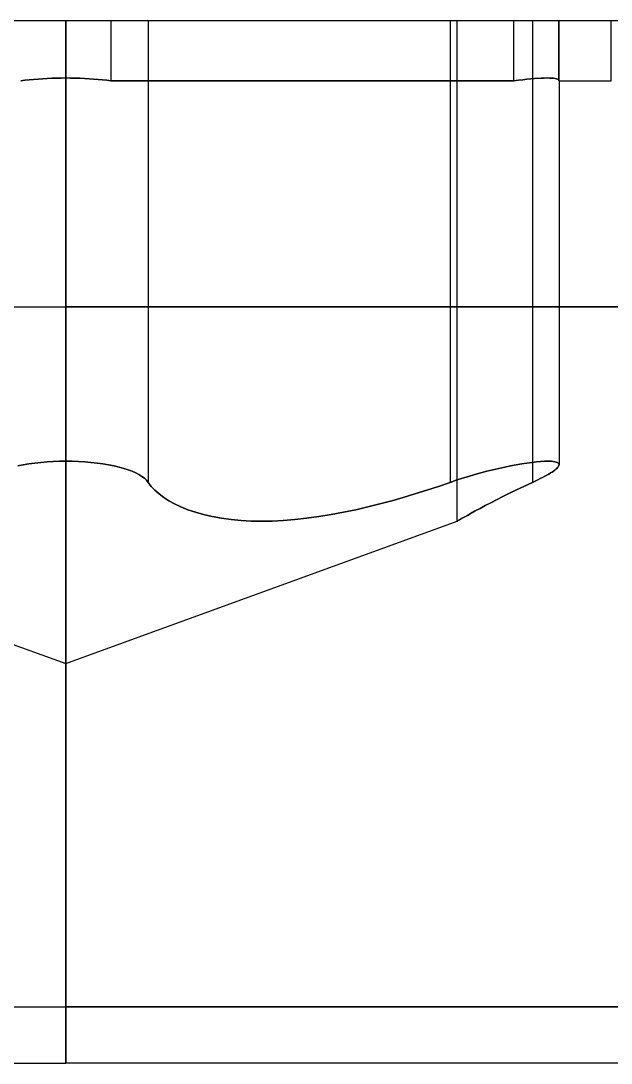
# Model space of a CAD drawing. Header units: millimetres. Extents: x -366 to 411, y -170 to 257.
# Drawn here: x 195.6796 to 195.8659, y 30.3722 to 30.7011 of the extents above; entities that cross this region are included whole.
import ezdxf

# ---------------------------------------------------------------- set-up
doc = ezdxf.new("R2010")
doc.units = ezdxf.units.MM
for name, color, linetype in [('MAIN-1', 7, 'Continuous'), ('MAIN-2', 7, 'Continuous'), ('Tag', 7, 'Continuous')]:
    doc.layers.add(name, color=color, linetype=linetype)
doc.styles.get("Standard").update_dxf_attribs({"font": 'arial.ttf'})

# ---------------------------------------------------------------- blocks, each defined once
blk = doc.blocks.new('Pressure Regulator Pneumatic')
at = {"layer": 'MAIN-1'}
blk.add_line((2.48907, 2.71131), (-2.48907, 2.71131), dxfattribs=at)
at = {"layer": 'MAIN-2'}
for p, q in [((-2.08904, 2.3824), (-2.08904, 2.71131)), ((-2.08904, 2.3824), (-2.08904, 2.71131)), ((-2.08904, 2.71131), (-2.08904, 2.3824)), ((-2.08904, 2.71131), (-2.08904, 2.3824)), ((-2.07484, 2.71131), (-2.07484, 2.69238)), ((-2.06309, 2.71131), (-2.06309, 2.56567)), ((-2.06309, 2.71131), (-2.06309, 2.56567)), ((-2.06309, 2.71131), (-2.06309, 2.56567)), ((-2.06309, 2.71131), (-2.06309, 2.56567)), ((-1.96777, 2.71131), (-1.96777, 2.56567)), ((-1.96777, 2.71131), (-1.96777, 2.56567)), ((-1.96777, 2.71131), (-1.96777, 2.56567)), ((-1.96777, 2.71131), (-1.96777, 2.56567)), ((-1.9656, 2.5534), (-1.9656, 2.71131)), ((-1.94765, 2.69238), (-1.94765, 2.71131)), ((-1.94182, 2.71131), (-1.94182, 2.56567)), ((-1.94182, 2.71131), (-1.94182, 2.56567)), ((-1.94182, 2.71131), (-1.94182, 2.56567)), ((-1.94182, 2.71131), (-1.94182, 2.56567)), ((-1.93344, 2.71131), (-1.93344, 2.69238)), ((-1.93344, 2.71131), (-1.93344, 2.69238)), ((-1.93344, 2.69238), (-1.93344, 2.71131)), ((-1.93344, 2.69238), (-1.93344, 2.71131)), ((-1.91699, 2.69238), (-1.91699, 2.71131)), ((-2.10325, 2.69238), (-2.10195, 2.69255)), ((-2.10195, 2.69255), (-2.10325, 2.69238)), ((-2.10325, 2.69238), (-2.10195, 2.69255)), ((-2.10195, 2.69255), (-2.10325, 2.69238)), ((-2.10195, 2.69255), (-2.10061, 2.6927)), ((-2.10061, 2.6927), (-2.10195, 2.69255)), ((-2.10195, 2.69255), (-2.10061, 2.6927)), ((-2.10061, 2.6927), (-2.10195, 2.69255)), ((-2.10061, 2.6927), (-2.09922, 2.69284)), ((-2.09922, 2.69284), (-2.10061, 2.6927)), ((-2.10061, 2.6927), (-2.09922, 2.69284)), ((-2.09922, 2.69284), (-2.10061, 2.6927)), ((-2.09922, 2.69284), (-2.09781, 2.69295)), ((-2.09781, 2.69295), (-2.09922, 2.69284)), ((-2.09922, 2.69284), (-2.09781, 2.69295)), ((-2.09781, 2.69295), (-2.09922, 2.69284)), ((-2.09781, 2.69295), (-2.09637, 2.69305)), ((-2.09637, 2.69305), (-2.09781, 2.69295)), ((-2.09781, 2.69295), (-2.09637, 2.69305)), ((-2.09637, 2.69305), (-2.09781, 2.69295)), ((-2.09637, 2.69305), (-2.09491, 2.69313)), ((-2.09491, 2.69313), (-2.09637, 2.69305)), ((-2.09637, 2.69305), (-2.09491, 2.69313)), ((-2.09491, 2.69313), (-2.09637, 2.69305)), ((-2.09491, 2.69313), (-2.09344, 2.6932)), ((-2.09344, 2.6932), (-2.09491, 2.69313)), ((-2.09491, 2.69313), (-2.09344, 2.6932)), ((-2.09344, 2.6932), (-2.09491, 2.69313)), ((-2.09344, 2.6932), (-2.09197, 2.69324)), ((-2.09197, 2.69324), (-2.09344, 2.6932)), ((-2.09344, 2.6932), (-2.09197, 2.69324)), ((-2.09197, 2.69324), (-2.09344, 2.6932)), ((-2.09197, 2.69324), (-2.0905, 2.69327)), ((-2.0905, 2.69327), (-2.09197, 2.69324)), ((-2.09197, 2.69324), (-2.0905, 2.69327)), ((-2.0905, 2.69327), (-2.09197, 2.69324)), ((-2.0905, 2.69327), (-2.08904, 2.69328)), ((-2.08904, 2.69328), (-2.0905, 2.69327)), ((-2.0905, 2.69327), (-2.08904, 2.69328)), ((-2.08904, 2.69328), (-2.0905, 2.69327)), ((-2.08904, 2.69328), (-2.08759, 2.69327)), ((-2.08759, 2.69327), (-2.08904, 2.69328)), ((-2.08904, 2.69328), (-2.08759, 2.69327)), ((-2.08759, 2.69327), (-2.08904, 2.69328)), ((-2.08759, 2.69327), (-2.08612, 2.69324)), ((-2.08612, 2.69324), (-2.08759, 2.69327)), ((-2.08759, 2.69327), (-2.08612, 2.69324)), ((-2.08612, 2.69324), (-2.08759, 2.69327)), ((-2.08612, 2.69324), (-2.08465, 2.6932)), ((-2.08465, 2.6932), (-2.08612, 2.69324)), ((-2.08612, 2.69324), (-2.08465, 2.6932)), ((-2.08465, 2.6932), (-2.08612, 2.69324)), ((-2.08465, 2.6932), (-2.08318, 2.69313)), ((-2.08318, 2.69313), (-2.08465, 2.6932)), ((-2.08465, 2.6932), (-2.08318, 2.69313)), ((-2.08318, 2.69313), (-2.08465, 2.6932)), ((-2.08318, 2.69313), (-2.08172, 2.69305)), ((-2.08172, 2.69305), (-2.08318, 2.69313)), ((-2.08318, 2.69313), (-2.08172, 2.69305)), ((-2.08172, 2.69305), (-2.08318, 2.69313)), ((-2.08172, 2.69305), (-2.08028, 2.69295)), ((-2.08028, 2.69295), (-2.08172, 2.69305)), ((-2.08172, 2.69305), (-2.08028, 2.69295)), ((-2.08028, 2.69295), (-2.08172, 2.69305)), ((-2.08028, 2.69295), (-2.07886, 2.69284)), ((-2.07886, 2.69284), (-2.08028, 2.69295)), ((-2.08028, 2.69295), (-2.07886, 2.69284)), ((-2.07886, 2.69284), (-2.08028, 2.69295)), ((-2.07886, 2.69284), (-2.07748, 2.6927)), ((-2.07748, 2.6927), (-2.07886, 2.69284)), ((-2.07886, 2.69284), (-2.07748, 2.6927)), ((-2.07748, 2.6927), (-2.07886, 2.69284)), ((-2.07748, 2.6927), (-2.07614, 2.69255)), ((-2.07614, 2.69255), (-2.07748, 2.6927)), ((-2.07748, 2.6927), (-2.07614, 2.69255)), ((-2.07614, 2.69255), (-2.07748, 2.6927)), ((-2.07614, 2.69255), (-2.07484, 2.69238)), ((-2.07484, 2.69238), (-2.07614, 2.69255)), ((-2.07614, 2.69255), (-2.07484, 2.69238)), ((-2.07484, 2.69238), (-2.07614, 2.69255)), ((-2.07484, 2.69238), (-1.94765, 2.69238)), ((-1.94765, 2.69238), (-2.07484, 2.69238)), ((-2.07484, 2.69238), (-1.94765, 2.69238)), ((-1.94765, 2.69238), (-2.07484, 2.69238)), ((-1.94624, 2.69256), (-1.94765, 2.69238)), ((-1.94765, 2.69238), (-1.94624, 2.69256)), ((-1.94624, 2.69256), (-1.94765, 2.69238)), ((-1.94765, 2.69238), (-1.94624, 2.69256)), ((-1.94488, 2.69272), (-1.94624, 2.69256)), ((-1.94624, 2.69256), (-1.94488, 2.69272)), ((-1.94488, 2.69272), (-1.94624, 2.69256)), ((-1.94624, 2.69256), (-1.94488, 2.69272)), ((-1.94357, 2.69286), (-1.94488, 2.69272)), ((-1.94488, 2.69272), (-1.94357, 2.69286)), ((-1.94357, 2.69286), (-1.94488, 2.69272)), ((-1.94488, 2.69272), (-1.94357, 2.69286)), ((-1.94233, 2.69299), (-1.94357, 2.69286)), ((-1.94357, 2.69286), (-1.94233, 2.69299)), ((-1.94233, 2.69299), (-1.94357, 2.69286)), ((-1.94357, 2.69286), (-1.94233, 2.69299)), ((-1.94116, 2.69309), (-1.94233, 2.69299)), ((-1.94233, 2.69299), (-1.94116, 2.69309)), ((-1.94116, 2.69309), (-1.94233, 2.69299)), ((-1.94233, 2.69299), (-1.94116, 2.69309)), ((-1.94116, 2.69309), (-1.94005, 2.69317)), ((-1.94116, 2.69309), (-1.94005, 2.69317)), ((-1.94006, 2.69316), (-1.94116, 2.69309)), ((-1.94006, 2.69316), (-1.94116, 2.69309)), ((-1.93904, 2.69322), (-1.94006, 2.69316)), ((-1.93904, 2.69322), (-1.94006, 2.69316)), ((-1.94005, 2.69317), (-1.93904, 2.69322)), ((-1.94005, 2.69317), (-1.93904, 2.69322)), ((-1.9381, 2.69326), (-1.93904, 2.69322)), ((-1.93904, 2.69322), (-1.9381, 2.69326)), ((-1.9381, 2.69326), (-1.93904, 2.69322)), ((-1.93904, 2.69322), (-1.9381, 2.69326)), ((-1.93724, 2.69328), (-1.9381, 2.69326)), ((-1.9381, 2.69326), (-1.93724, 2.69328)), ((-1.93724, 2.69328), (-1.9381, 2.69326)), ((-1.9381, 2.69326), (-1.93724, 2.69328)), ((-1.93648, 2.69327), (-1.93724, 2.69328)), ((-1.93724, 2.69328), (-1.93648, 2.69327)), ((-1.93648, 2.69327), (-1.93724, 2.69328)), ((-1.93724, 2.69328), (-1.93648, 2.69327)), ((-1.93579, 2.69325), (-1.93648, 2.69327)), ((-1.93648, 2.69327), (-1.93579, 2.69325)), ((-1.93579, 2.69325), (-1.93648, 2.69327)), ((-1.93648, 2.69327), (-1.93579, 2.69325)), ((-1.93518, 2.6932), (-1.93579, 2.69325)), ((-1.93579, 2.69325), (-1.93518, 2.69321)), ((-1.93518, 2.6932), (-1.93579, 2.69325)), ((-1.93579, 2.69325), (-1.93518, 2.69321)), ((-1.93518, 2.69321), (-1.93466, 2.69314)), ((-1.93518, 2.69321), (-1.93466, 2.69314)), ((-1.93466, 2.69314), (-1.93518, 2.6932)), ((-1.93466, 2.69314), (-1.93518, 2.6932)), ((-1.93422, 2.69305), (-1.93466, 2.69314)), ((-1.93466, 2.69314), (-1.93422, 2.69305)), ((-1.93422, 2.69305), (-1.93466, 2.69314)), ((-1.93466, 2.69314), (-1.93422, 2.69305)), ((-1.93387, 2.69294), (-1.93422, 2.69305)), ((-1.93422, 2.69305), (-1.93387, 2.69294)), ((-1.93387, 2.69294), (-1.93422, 2.69305)), ((-1.93422, 2.69305), (-1.93387, 2.69294)), ((-1.93362, 2.69281), (-1.93387, 2.69294)), ((-1.93387, 2.69294), (-1.93362, 2.69281)), ((-1.93362, 2.69281), (-1.93387, 2.69294)), ((-1.93387, 2.69294), (-1.93362, 2.69281)), ((-1.93347, 2.69266), (-1.93362, 2.69281)), ((-1.93362, 2.69281), (-1.93347, 2.69266)), ((-1.93347, 2.69266), (-1.93362, 2.69281)), ((-1.93362, 2.69281), (-1.93347, 2.69266)), ((-1.93342, 2.69249), (-1.93347, 2.69266)), ((-1.93347, 2.69266), (-1.93342, 2.69249)), ((-1.93342, 2.69249), (-1.93347, 2.69266)), ((-1.93347, 2.69266), (-1.93342, 2.69249)), ((-1.93343, 2.69244), (-1.93344, 2.69242)), ((-1.93344, 2.69242), (-1.93344, 2.6924)), ((-1.93344, 2.6924), (-1.93344, 2.69238)), ((-1.93344, 2.69238), (-1.91699, 2.69238)), ((-1.93344, 2.69238), (-1.91699, 2.69238)), ((-1.93342, 2.69249), (-1.93343, 2.69247)), ((-1.93343, 2.69247), (-1.93343, 2.69245)), ((-1.93343, 2.69245), (-1.93343, 2.69244)), ((-1.93342, 2.69249), (-1.93342, 2.57125)), ((-1.93342, 2.69249), (-1.93342, 2.57125)), ((-1.93342, 2.69249), (-1.93342, 2.57125)), ((-1.93342, 2.69249), (-1.93342, 2.57125)), ((-2.5113, 2.62103), (-2.08904, 2.62103)), ((-2.5113, 2.62103), (-2.08904, 2.62103)), ((-2.5113, 2.62103), (-2.08904, 2.62103)), ((-2.5113, 2.62103), (-2.08904, 2.62103)), ((-1.66679, 2.62103), (-2.08904, 2.62103)), ((-2.08904, 2.62103), (-1.66679, 2.62103)), ((-1.66679, 2.62103), (-2.08904, 2.62103)), ((-2.08904, 2.62103), (-1.66679, 2.62103)), ((-2.09695, 2.57199), (-2.09499, 2.57216)), ((-2.09499, 2.57216), (-2.09695, 2.57199)), ((-2.09695, 2.57199), (-2.09499, 2.57216)), ((-2.09499, 2.57216), (-2.09695, 2.57199)), ((-2.09499, 2.57216), (-2.093, 2.57227)), ((-2.093, 2.57227), (-2.09499, 2.57216)), ((-2.09499, 2.57216), (-2.093, 2.57227)), ((-2.093, 2.57227), (-2.09499, 2.57216)), ((-2.093, 2.57227), (-2.09101, 2.57234)), ((-2.09101, 2.57234), (-2.093, 2.57227)), ((-2.093, 2.57227), (-2.09101, 2.57234)), ((-2.09101, 2.57234), (-2.093, 2.57227)), ((-2.09101, 2.57234), (-2.08904, 2.57237)), ((-2.08904, 2.57237), (-2.09101, 2.57234)), ((-2.09101, 2.57234), (-2.08904, 2.57237)), ((-2.08904, 2.57237), (-2.09101, 2.57234)), ((-2.08707, 2.57234), (-2.08904, 2.57237)), ((-2.08904, 2.57237), (-2.08707, 2.57234)), ((-2.08707, 2.57234), (-2.08904, 2.57237)), ((-2.08904, 2.57237), (-2.08707, 2.57234)), ((-2.08508, 2.57227), (-2.08707, 2.57234)), ((-2.08707, 2.57234), (-2.08508, 2.57227)), ((-2.08508, 2.57227), (-2.08707, 2.57234)), ((-2.08707, 2.57234), (-2.08508, 2.57227)), ((-2.0831, 2.57216), (-2.08508, 2.57227)), ((-2.08508, 2.57227), (-2.0831, 2.57216)), ((-2.0831, 2.57216), (-2.08508, 2.57227)), ((-2.08508, 2.57227), (-2.0831, 2.57216)), ((-2.08113, 2.57199), (-2.0831, 2.57216)), ((-2.0831, 2.57216), (-2.08113, 2.57199)), ((-2.08113, 2.57199), (-2.0831, 2.57216)), ((-2.0831, 2.57216), (-2.08113, 2.57199)), ((-1.942, 2.57199), (-1.94056, 2.57216)), ((-1.94055, 2.57216), (-1.942, 2.57199)), ((-1.942, 2.57199), (-1.94056, 2.57216)), ((-1.94055, 2.57216), (-1.942, 2.57199)), ((-1.94056, 2.57216), (-1.93924, 2.57227)), ((-1.94056, 2.57216), (-1.93924, 2.57227)), ((-1.93924, 2.57227), (-1.94055, 2.57216)), ((-1.93924, 2.57227), (-1.94055, 2.57216)), ((-1.93924, 2.57227), (-1.93805, 2.57234)), ((-1.93805, 2.57234), (-1.93924, 2.57227)), ((-1.93924, 2.57227), (-1.93805, 2.57234)), ((-1.93805, 2.57234), (-1.93924, 2.57227)), ((-1.93805, 2.57234), (-1.937, 2.57237)), ((-1.937, 2.57237), (-1.93805, 2.57234)), ((-1.93805, 2.57234), (-1.937, 2.57237)), ((-1.937, 2.57237), (-1.93805, 2.57234)), ((-1.937, 2.57237), (-1.93635, 2.57236)), ((-1.93635, 2.57236), (-1.937, 2.57237)), ((-1.937, 2.57237), (-1.93635, 2.57236)), ((-1.93635, 2.57236), (-1.937, 2.57237)), ((-1.93635, 2.57236), (-1.93576, 2.57232)), ((-1.93576, 2.57232), (-1.93635, 2.57236)), ((-1.93635, 2.57236), (-1.93576, 2.57232)), ((-1.93576, 2.57232), (-1.93635, 2.57236)), ((-1.93576, 2.57232), (-1.93523, 2.57227)), ((-1.93523, 2.57227), (-1.93576, 2.57232)), ((-1.93576, 2.57232), (-1.93523, 2.57227)), ((-1.93523, 2.57227), (-1.93576, 2.57232)), ((-1.93523, 2.57227), (-1.93476, 2.57219)), ((-1.93476, 2.57219), (-1.93523, 2.57227)), ((-1.93523, 2.57227), (-1.93476, 2.57219)), ((-1.93476, 2.57219), (-1.93523, 2.57227)), ((-1.93476, 2.57219), (-1.93435, 2.57209)), ((-1.93435, 2.57209), (-1.93476, 2.57219)), ((-1.93476, 2.57219), (-1.93435, 2.57209)), ((-1.93435, 2.57209), (-1.93476, 2.57219)), ((-2.10423, 2.57088), (-2.10253, 2.57123)), ((-2.10253, 2.57123), (-2.10423, 2.57088)), ((-2.10423, 2.57088), (-2.10253, 2.57123)), ((-2.10253, 2.57123), (-2.10423, 2.57088)), ((-2.10253, 2.57123), (-2.10074, 2.57153)), ((-2.10074, 2.57153), (-2.10253, 2.57123)), ((-2.10253, 2.57123), (-2.10074, 2.57153)), ((-2.10074, 2.57153), (-2.10253, 2.57123)), ((-2.10074, 2.57153), (-2.09888, 2.57178)), ((-2.09888, 2.57178), (-2.10074, 2.57153)), ((-2.10074, 2.57153), (-2.09888, 2.57178)), ((-2.09888, 2.57178), (-2.10074, 2.57153)), ((-2.09888, 2.57178), (-2.09695, 2.57199)), ((-2.09695, 2.57199), (-2.09888, 2.57178)), ((-2.09888, 2.57178), (-2.09695, 2.57199)), ((-2.09695, 2.57199), (-2.09888, 2.57178)), ((-2.07921, 2.57178), (-2.08113, 2.57199)), ((-2.08113, 2.57199), (-2.07921, 2.57178)), ((-2.07921, 2.57178), (-2.08113, 2.57199)), ((-2.08113, 2.57199), (-2.07921, 2.57178)), ((-2.07734, 2.57153), (-2.07921, 2.57178)), ((-2.07921, 2.57178), (-2.07734, 2.57153)), ((-2.07734, 2.57153), (-2.07921, 2.57178)), ((-2.07921, 2.57178), (-2.07734, 2.57153)), ((-2.07556, 2.57123), (-2.07734, 2.57153)), ((-2.07734, 2.57153), (-2.07556, 2.57123)), ((-2.07556, 2.57123), (-2.07734, 2.57153)), ((-2.07734, 2.57153), (-2.07556, 2.57123)), ((-2.07385, 2.57088), (-2.07556, 2.57123)), ((-2.07556, 2.57123), (-2.07385, 2.57088)), ((-2.07385, 2.57088), (-2.07556, 2.57123)), ((-2.07556, 2.57123), (-2.07385, 2.57088)), ((-2.07224, 2.5705), (-2.07385, 2.57088)), ((-2.07385, 2.57088), (-2.07224, 2.5705)), ((-2.07224, 2.5705), (-2.07385, 2.57088)), ((-2.07385, 2.57088), (-2.07224, 2.5705)), ((-2.07076, 2.57008), (-2.07224, 2.5705)), ((-2.07224, 2.5705), (-2.07076, 2.57008)), ((-2.07076, 2.57008), (-2.07224, 2.5705)), ((-2.07224, 2.5705), (-2.07076, 2.57008)), ((-2.06939, 2.56964), (-2.07076, 2.57008)), ((-2.07076, 2.57008), (-2.06939, 2.56964)), ((-2.06939, 2.56964), (-2.07076, 2.57008)), ((-2.07076, 2.57008), (-2.06939, 2.56964)), ((-2.06815, 2.56917), (-2.06939, 2.56964)), ((-2.06939, 2.56964), (-2.06815, 2.56917)), ((-2.06815, 2.56917), (-2.06939, 2.56964)), ((-2.06939, 2.56964), (-2.06815, 2.56917)), ((-2.06701, 2.56866), (-2.06815, 2.56917)), ((-2.06815, 2.56917), (-2.06701, 2.56866)), ((-2.06701, 2.56866), (-2.06815, 2.56917)), ((-2.06815, 2.56917), (-2.06701, 2.56866)), ((-1.9581, 2.56866), (-1.95619, 2.56917)), ((-1.95619, 2.56917), (-1.9581, 2.56866)), ((-1.9581, 2.56866), (-1.95619, 2.56917)), ((-1.95619, 2.56917), (-1.9581, 2.56866)), ((-1.95619, 2.56917), (-1.95431, 2.56964)), ((-1.95431, 2.56964), (-1.95619, 2.56917)), ((-1.95619, 2.56917), (-1.95431, 2.56964)), ((-1.95431, 2.56964), (-1.95619, 2.56917)), ((-1.95431, 2.56964), (-1.95243, 2.57008)), ((-1.95243, 2.57008), (-1.95431, 2.56964)), ((-1.95431, 2.56964), (-1.95243, 2.57008)), ((-1.95243, 2.57008), (-1.95431, 2.56964)), ((-1.95243, 2.57008), (-1.95055, 2.5705)), ((-1.95055, 2.5705), (-1.95243, 2.57008)), ((-1.95243, 2.57008), (-1.95055, 2.5705)), ((-1.95055, 2.5705), (-1.95243, 2.57008)), ((-1.95055, 2.5705), (-1.94871, 2.57088)), ((-1.94871, 2.57088), (-1.95055, 2.5705)), ((-1.95055, 2.5705), (-1.94871, 2.57088)), ((-1.94871, 2.57088), (-1.95055, 2.5705)), ((-1.94871, 2.57088), (-1.94692, 2.57123)), ((-1.94692, 2.57123), (-1.94871, 2.57088)), ((-1.94871, 2.57088), (-1.94692, 2.57123)), ((-1.94692, 2.57123), (-1.94871, 2.57088)), ((-1.94692, 2.57123), (-1.94519, 2.57153)), ((-1.94519, 2.57153), (-1.94692, 2.57123)), ((-1.94692, 2.57123), (-1.94519, 2.57153)), ((-1.94519, 2.57153), (-1.94692, 2.57123)), ((-1.94519, 2.57153), (-1.94354, 2.57178)), ((-1.94354, 2.57178), (-1.94519, 2.57153)), ((-1.94519, 2.57153), (-1.94354, 2.57178)), ((-1.94354, 2.57178), (-1.94519, 2.57153)), ((-1.94354, 2.57178), (-1.942, 2.57199)), ((-1.942, 2.57199), (-1.94354, 2.57178)), ((-1.94354, 2.57178), (-1.942, 2.57199)), ((-1.942, 2.57199), (-1.94354, 2.57178)), ((-1.93563, 2.56894), (-1.93613, 2.56863)), ((-1.93613, 2.56863), (-1.93563, 2.56894)), ((-1.93563, 2.56894), (-1.93613, 2.56863)), ((-1.93613, 2.56863), (-1.93563, 2.56894)), ((-1.93518, 2.56925), (-1.93563, 2.56894)), ((-1.93563, 2.56894), (-1.93518, 2.56925)), ((-1.93518, 2.56925), (-1.93563, 2.56894)), ((-1.93563, 2.56894), (-1.93518, 2.56925)), ((-1.93479, 2.56954), (-1.93518, 2.56925)), ((-1.93518, 2.56925), (-1.93479, 2.56954)), ((-1.93479, 2.56954), (-1.93518, 2.56925)), ((-1.93518, 2.56925), (-1.93479, 2.56954)), ((-1.93444, 2.56982), (-1.93479, 2.56954)), ((-1.93479, 2.56954), (-1.93444, 2.56982)), ((-1.93444, 2.56982), (-1.93479, 2.56954)), ((-1.93479, 2.56954), (-1.93444, 2.56982)), ((-1.93414, 2.57009), (-1.93444, 2.56982)), ((-1.93444, 2.56982), (-1.93414, 2.57009)), ((-1.93414, 2.57009), (-1.93444, 2.56982)), ((-1.93444, 2.56982), (-1.93414, 2.57009)), ((-1.93435, 2.57209), (-1.93402, 2.57197)), ((-1.93402, 2.57197), (-1.93435, 2.57209)), ((-1.93435, 2.57209), (-1.93402, 2.57197)), ((-1.93402, 2.57197), (-1.93435, 2.57209)), ((-1.93389, 2.57035), (-1.93414, 2.57009)), ((-1.93414, 2.57009), (-1.93389, 2.57035)), ((-1.93389, 2.57035), (-1.93414, 2.57009)), ((-1.93414, 2.57009), (-1.93389, 2.57035)), ((-1.93402, 2.57197), (-1.93376, 2.57182)), ((-1.93376, 2.57182), (-1.93402, 2.57197)), ((-1.93402, 2.57197), (-1.93376, 2.57182)), ((-1.93376, 2.57182), (-1.93402, 2.57197)), ((-1.93389, 2.57035), (-1.93368, 2.5706)), ((-1.93369, 2.57059), (-1.93389, 2.57035)), ((-1.93369, 2.57059), (-1.93389, 2.57035)), ((-1.93389, 2.57035), (-1.93369, 2.57059)), ((-1.93376, 2.57182), (-1.93357, 2.57165)), ((-1.93357, 2.57165), (-1.93376, 2.57182)), ((-1.93376, 2.57182), (-1.93357, 2.57165)), ((-1.93357, 2.57165), (-1.93376, 2.57182)), ((-1.93355, 2.57083), (-1.93369, 2.57059)), ((-1.93355, 2.57083), (-1.93369, 2.57059)), ((-1.93369, 2.57059), (-1.93355, 2.57083)), ((-1.93368, 2.5706), (-1.93355, 2.57083)), ((-1.93357, 2.57165), (-1.93346, 2.57147)), ((-1.93346, 2.57147), (-1.93357, 2.57165)), ((-1.93357, 2.57165), (-1.93346, 2.57147)), ((-1.93346, 2.57147), (-1.93357, 2.57165)), ((-1.93346, 2.57105), (-1.93355, 2.57083)), ((-1.93355, 2.57083), (-1.93346, 2.57105)), ((-1.93346, 2.57105), (-1.93355, 2.57083)), ((-1.93355, 2.57083), (-1.93346, 2.57105)), ((-1.93346, 2.57147), (-1.93342, 2.57125)), ((-1.93342, 2.57125), (-1.93346, 2.57147)), ((-1.93346, 2.57147), (-1.93342, 2.57125)), ((-1.93342, 2.57125), (-1.93346, 2.57147)), ((-1.93342, 2.57125), (-1.93346, 2.57105)), ((-1.93346, 2.57105), (-1.93342, 2.57125)), ((-1.93342, 2.57125), (-1.93346, 2.57105)), ((-1.93346, 2.57105), (-1.93342, 2.57125)), ((-2.06598, 2.56812), (-2.06701, 2.56866)), ((-2.06701, 2.56866), (-2.06598, 2.56812)), ((-2.06598, 2.56812), (-2.06701, 2.56866)), ((-2.06701, 2.56866), (-2.06598, 2.56812)), ((-2.06506, 2.56755), (-2.06598, 2.56812)), ((-2.06598, 2.56812), (-2.06506, 2.56755)), ((-2.06506, 2.56755), (-2.06598, 2.56812)), ((-2.06598, 2.56812), (-2.06506, 2.56755)), ((-2.06427, 2.56695), (-2.06506, 2.56755)), ((-2.06506, 2.56755), (-2.06427, 2.56695)), ((-2.06427, 2.56695), (-2.06506, 2.56755)), ((-2.06506, 2.56755), (-2.06427, 2.56695)), ((-2.06361, 2.56632), (-2.06427, 2.56695)), ((-2.06427, 2.56695), (-2.06361, 2.56632)), ((-2.06361, 2.56632), (-2.06427, 2.56695)), ((-2.06427, 2.56695), (-2.06361, 2.56632)), ((-2.06309, 2.56567), (-2.06361, 2.56632)), ((-2.06361, 2.56632), (-2.06309, 2.56567)), ((-2.06309, 2.56567), (-2.06361, 2.56632)), ((-2.06361, 2.56632), (-2.06309, 2.56567)), ((-2.06309, 2.56567), (-2.0621, 2.56441)), ((-2.0621, 2.56441), (-2.06309, 2.56567)), ((-2.06309, 2.56567), (-2.0621, 2.56441)), ((-2.0621, 2.56441), (-2.06309, 2.56567)), ((-1.97147, 2.56441), (-1.96777, 2.56567)), ((-1.96777, 2.56567), (-1.97147, 2.56441)), ((-1.97147, 2.56441), (-1.96777, 2.56567)), ((-1.96777, 2.56567), (-1.97147, 2.56441)), ((-1.96777, 2.56567), (-1.96587, 2.56632)), ((-1.96587, 2.56632), (-1.96777, 2.56567)), ((-1.96777, 2.56567), (-1.96587, 2.56632)), ((-1.96587, 2.56632), (-1.96777, 2.56567)), ((-1.96587, 2.56632), (-1.96394, 2.56695)), ((-1.96394, 2.56695), (-1.96587, 2.56632)), ((-1.96587, 2.56632), (-1.96394, 2.56695)), ((-1.96394, 2.56695), (-1.96587, 2.56632)), ((-1.96394, 2.56695), (-1.96199, 2.56755)), ((-1.96199, 2.56755), (-1.96394, 2.56695)), ((-1.96394, 2.56695), (-1.96199, 2.56755)), ((-1.96199, 2.56755), (-1.96394, 2.56695)), ((-1.96199, 2.56755), (-1.96004, 2.56812)), ((-1.96004, 2.56812), (-1.96199, 2.56755)), ((-1.96199, 2.56755), (-1.96004, 2.56812)), ((-1.96004, 2.56812), (-1.96199, 2.56755)), ((-1.96004, 2.56812), (-1.9581, 2.56866)), ((-1.9581, 2.56866), (-1.96004, 2.56812)), ((-1.96004, 2.56812), (-1.9581, 2.56866)), ((-1.9581, 2.56866), (-1.96004, 2.56812)), ((-1.94181, 2.56567), (-1.94437, 2.56448)), ((-1.94437, 2.56448), (-1.94181, 2.56567)), ((-1.94181, 2.56567), (-1.94437, 2.56448)), ((-1.94437, 2.56448), (-1.94181, 2.56567)), ((-1.94096, 2.56607), (-1.94182, 2.56567)), ((-1.94182, 2.56567), (-1.94096, 2.56607)), ((-1.94096, 2.56607), (-1.94182, 2.56567)), ((-1.94182, 2.56567), (-1.94096, 2.56607)), ((-1.94013, 2.56647), (-1.94096, 2.56607)), ((-1.94096, 2.56607), (-1.94013, 2.56647)), ((-1.94013, 2.56647), (-1.94096, 2.56607)), ((-1.94096, 2.56607), (-1.94013, 2.56647)), ((-1.94013, 2.56647), (-1.93935, 2.56686)), ((-1.94013, 2.56647), (-1.93935, 2.56686)), ((-1.93935, 2.56685), (-1.94013, 2.56647)), ((-1.93935, 2.56685), (-1.94013, 2.56647)), ((-1.93862, 2.56723), (-1.93935, 2.56685)), ((-1.93935, 2.56686), (-1.93862, 2.56723)), ((-1.93862, 2.56723), (-1.93935, 2.56685)), ((-1.93935, 2.56686), (-1.93862, 2.56723)), ((-1.93792, 2.5676), (-1.93862, 2.56723)), ((-1.93862, 2.56723), (-1.93792, 2.5676)), ((-1.93792, 2.5676), (-1.93862, 2.56723)), ((-1.93862, 2.56723), (-1.93792, 2.5676)), ((-1.93728, 2.56795), (-1.93792, 2.5676)), ((-1.93792, 2.5676), (-1.93727, 2.56795)), ((-1.93728, 2.56795), (-1.93792, 2.5676)), ((-1.93792, 2.5676), (-1.93727, 2.56795)), ((-1.93668, 2.5683), (-1.93728, 2.56795)), ((-1.93668, 2.5683), (-1.93728, 2.56795)), ((-1.93727, 2.56795), (-1.93668, 2.5683)), ((-1.93727, 2.56795), (-1.93668, 2.5683)), ((-1.93613, 2.56863), (-1.93668, 2.5683)), ((-1.93668, 2.5683), (-1.93613, 2.56863)), ((-1.93613, 2.56863), (-1.93668, 2.5683)), ((-1.93668, 2.5683), (-1.93613, 2.56863)), ((-2.0621, 2.56441), (-2.06095, 2.56319)), ((-2.06095, 2.56319), (-2.0621, 2.56441)), ((-2.0621, 2.56441), (-2.06095, 2.56319)), ((-2.06095, 2.56319), (-2.0621, 2.56441)), ((-2.06095, 2.56319), (-2.05964, 2.56202)), ((-2.05964, 2.56202), (-2.06095, 2.56319)), ((-2.06095, 2.56319), (-2.05964, 2.56202)), ((-2.05964, 2.56202), (-2.06095, 2.56319)), ((-1.9789, 2.56202), (-1.97518, 2.56319)), ((-1.97518, 2.56319), (-1.9789, 2.56202)), ((-1.9789, 2.56202), (-1.97518, 2.56319)), ((-1.97518, 2.56319), (-1.9789, 2.56202)), ((-1.97518, 2.56319), (-1.97147, 2.56441)), ((-1.97147, 2.56441), (-1.97518, 2.56319)), ((-1.97518, 2.56319), (-1.97147, 2.56441)), ((-1.97147, 2.56441), (-1.97518, 2.56319)), ((-1.9468, 2.56333), (-1.94908, 2.56222)), ((-1.94908, 2.56222), (-1.9468, 2.56333)), ((-1.9468, 2.56333), (-1.94908, 2.56222)), ((-1.94908, 2.56222), (-1.9468, 2.56333)), ((-1.94437, 2.56448), (-1.9468, 2.56333)), ((-1.9468, 2.56333), (-1.94437, 2.56448)), ((-1.94437, 2.56448), (-1.9468, 2.56333)), ((-1.9468, 2.56333), (-1.94437, 2.56448)), ((-2.05964, 2.56202), (-2.05817, 2.56091)), ((-2.05817, 2.56091), (-2.05964, 2.56202)), ((-2.05964, 2.56202), (-2.05817, 2.56091)), ((-2.05817, 2.56091), (-2.05964, 2.56202)), ((-2.05817, 2.56091), (-2.05657, 2.55988)), ((-2.05657, 2.55988), (-2.05817, 2.56091)), ((-2.05817, 2.56091), (-2.05657, 2.55988)), ((-2.05657, 2.55988), (-2.05817, 2.56091)), ((-2.05657, 2.55988), (-2.05478, 2.55889)), ((-2.05478, 2.55889), (-2.05657, 2.55988)), ((-2.05657, 2.55988), (-2.05478, 2.55889)), ((-2.05478, 2.55889), (-2.05657, 2.55988)), ((-1.98992, 2.55889), (-1.98622, 2.55988)), ((-1.98622, 2.55988), (-1.98992, 2.55889)), ((-1.98992, 2.55889), (-1.98622, 2.55988)), ((-1.98622, 2.55988), (-1.98992, 2.55889)), ((-1.98622, 2.55988), (-1.98258, 2.56091)), ((-1.98258, 2.56091), (-1.98622, 2.55988)), ((-1.98622, 2.55988), (-1.98258, 2.56091)), ((-1.98258, 2.56091), (-1.98622, 2.55988)), ((-1.98258, 2.56091), (-1.9789, 2.56202)), ((-1.9789, 2.56202), (-1.98258, 2.56091)), ((-1.98258, 2.56091), (-1.9789, 2.56202)), ((-1.9789, 2.56202), (-1.98258, 2.56091)), ((-1.955, 2.55924), (-1.95673, 2.55833)), ((-1.95673, 2.55833), (-1.955, 2.55924)), ((-1.955, 2.55924), (-1.95673, 2.55833)), ((-1.95673, 2.55833), (-1.955, 2.55924)), ((-1.95317, 2.56018), (-1.955, 2.55924)), ((-1.955, 2.55924), (-1.95317, 2.56018)), ((-1.95317, 2.56018), (-1.955, 2.55924)), ((-1.955, 2.55924), (-1.95317, 2.56018)), ((-1.95121, 2.56117), (-1.95317, 2.56018)), ((-1.95317, 2.56018), (-1.95121, 2.56117)), ((-1.95121, 2.56117), (-1.95317, 2.56018)), ((-1.95317, 2.56018), (-1.95121, 2.56117)), ((-1.94908, 2.56222), (-1.95121, 2.56117)), ((-1.95121, 2.56117), (-1.94908, 2.56222)), ((-1.94908, 2.56222), (-1.95121, 2.56117)), ((-1.95121, 2.56117), (-1.94908, 2.56222)), ((-2.05478, 2.55889), (-2.05278, 2.55794)), ((-2.05278, 2.55794), (-2.05478, 2.55889)), ((-2.05478, 2.55889), (-2.05278, 2.55794)), ((-2.05278, 2.55794), (-2.05478, 2.55889)), ((-2.05278, 2.55794), (-2.05058, 2.55705)), ((-2.05058, 2.55705), (-2.05278, 2.55794)), ((-2.05278, 2.55794), (-2.05058, 2.55705)), ((-2.05058, 2.55705), (-2.05278, 2.55794)), ((-2.05058, 2.55705), (-2.04818, 2.55623)), ((-2.04818, 2.55623), (-2.05058, 2.55705)), ((-2.05058, 2.55705), (-2.04818, 2.55623)), ((-2.04818, 2.55623), (-2.05058, 2.55705)), ((-2.04818, 2.55623), (-2.0456, 2.55549)), ((-2.0456, 2.55549), (-2.04818, 2.55623)), ((-2.04818, 2.55623), (-2.0456, 2.55549)), ((-2.0456, 2.55549), (-2.04818, 2.55623)), ((-2.00538, 2.55549), (-2.00148, 2.55623)), ((-2.00148, 2.55623), (-2.00538, 2.55549)), ((-2.00538, 2.55549), (-2.00148, 2.55623)), ((-2.00148, 2.55623), (-2.00538, 2.55549)), ((-2.00148, 2.55623), (-1.99758, 2.55705)), ((-1.99758, 2.55705), (-2.00148, 2.55623)), ((-2.00148, 2.55623), (-1.99758, 2.55705)), ((-1.99758, 2.55705), (-2.00148, 2.55623)), ((-1.99758, 2.55705), (-1.99372, 2.55794)), ((-1.99372, 2.55794), (-1.99758, 2.55705)), ((-1.99758, 2.55705), (-1.99372, 2.55794)), ((-1.99372, 2.55794), (-1.99758, 2.55705)), ((-1.99372, 2.55794), (-1.98992, 2.55889)), ((-1.98992, 2.55889), (-1.99372, 2.55794)), ((-1.99372, 2.55794), (-1.98992, 2.55889)), ((-1.98992, 2.55889), (-1.99372, 2.55794)), ((-1.96118, 2.55592), (-1.96236, 2.55526)), ((-1.96236, 2.55526), (-1.96118, 2.55592)), ((-1.96118, 2.55592), (-1.96236, 2.55526)), ((-1.96236, 2.55526), (-1.96118, 2.55592)), ((-1.95984, 2.55665), (-1.96118, 2.55592)), ((-1.96118, 2.55592), (-1.95984, 2.55665)), ((-1.95984, 2.55665), (-1.96118, 2.55592)), ((-1.96118, 2.55592), (-1.95984, 2.55665)), ((-1.95835, 2.55746), (-1.95984, 2.55665)), ((-1.95984, 2.55665), (-1.95835, 2.55746)), ((-1.95835, 2.55746), (-1.95984, 2.55665)), ((-1.95984, 2.55665), (-1.95835, 2.55746)), ((-1.95673, 2.55833), (-1.95835, 2.55746)), ((-1.95835, 2.55746), (-1.95673, 2.55833)), ((-1.95673, 2.55833), (-1.95835, 2.55746)), ((-1.95835, 2.55746), (-1.95673, 2.55833)), ((-2.21249, 2.5534), (-2.08904, 2.50847)), ((-2.21249, 2.5534), (-2.08904, 2.50847)), ((-2.08904, 2.50847), (-1.9656, 2.5534)), ((-2.08904, 2.50847), (-1.9656, 2.5534)), ((-2.0456, 2.55549), (-2.04285, 2.55486)), ((-2.04285, 2.55486), (-2.0456, 2.55549)), ((-2.0456, 2.55549), (-2.04285, 2.55486)), ((-2.04285, 2.55486), (-2.0456, 2.55549)), ((-2.04285, 2.55486), (-2.03994, 2.55434)), ((-2.03994, 2.55434), (-2.04285, 2.55486)), ((-2.04285, 2.55486), (-2.03994, 2.55434)), ((-2.03994, 2.55434), (-2.04285, 2.55486)), ((-2.03994, 2.55434), (-2.0369, 2.55393)), ((-2.0369, 2.55393), (-2.03994, 2.55434)), ((-2.03994, 2.55434), (-2.0369, 2.55393)), ((-2.0369, 2.55393), (-2.03994, 2.55434)), ((-2.0369, 2.55393), (-2.03377, 2.55363)), ((-2.03377, 2.55363), (-2.0369, 2.55393)), ((-2.0369, 2.55393), (-2.03377, 2.55363)), ((-2.03377, 2.55363), (-2.0369, 2.55393)), ((-2.03377, 2.55363), (-2.03056, 2.55346)), ((-2.03056, 2.55346), (-2.03377, 2.55363)), ((-2.03377, 2.55363), (-2.03056, 2.55346)), ((-2.03056, 2.55346), (-2.03377, 2.55363)), ((-2.03056, 2.55346), (-2.02732, 2.5534)), ((-2.02732, 2.5534), (-2.03056, 2.55346)), ((-2.03056, 2.55346), (-2.02732, 2.5534)), ((-2.02732, 2.5534), (-2.03056, 2.55346)), ((-2.02732, 2.5534), (-2.02397, 2.55346)), ((-2.02397, 2.55346), (-2.02732, 2.5534)), ((-2.02732, 2.5534), (-2.02397, 2.55346)), ((-2.02397, 2.55346), (-2.02732, 2.5534)), ((-2.02397, 2.55346), (-2.02047, 2.55363)), ((-2.02047, 2.55363), (-2.02397, 2.55346)), ((-2.02397, 2.55346), (-2.02047, 2.55363)), ((-2.02047, 2.55363), (-2.02397, 2.55346)), ((-2.02047, 2.55363), (-2.01683, 2.55393)), ((-2.01683, 2.55393), (-2.02047, 2.55363)), ((-2.02047, 2.55363), (-2.01683, 2.55393)), ((-2.01683, 2.55393), (-2.02047, 2.55363)), ((-2.01683, 2.55393), (-2.01308, 2.55434)), ((-2.01308, 2.55434), (-2.01683, 2.55393)), ((-2.01683, 2.55393), (-2.01308, 2.55434)), ((-2.01308, 2.55434), (-2.01683, 2.55393)), ((-2.01308, 2.55434), (-2.00926, 2.55486)), ((-2.00926, 2.55486), (-2.01308, 2.55434)), ((-2.01308, 2.55434), (-2.00926, 2.55486)), ((-2.00926, 2.55486), (-2.01308, 2.55434)), ((-2.00926, 2.55486), (-2.00538, 2.55549)), ((-2.00538, 2.55549), (-2.00926, 2.55486)), ((-2.00926, 2.55486), (-2.00538, 2.55549)), ((-2.00538, 2.55549), (-2.00926, 2.55486)), ((-1.96551, 2.55345), (-1.9656, 2.5534)), ((-1.9656, 2.5534), (-1.96551, 2.55345)), ((-1.96551, 2.55345), (-1.9656, 2.5534)), ((-1.9656, 2.5534), (-1.96551, 2.55345)), ((-1.96524, 2.55361), (-1.96551, 2.55345)), ((-1.96551, 2.55345), (-1.96524, 2.55361)), ((-1.96524, 2.55361), (-1.96551, 2.55345)), ((-1.96551, 2.55345), (-1.96524, 2.55361)), ((-1.96479, 2.55387), (-1.96524, 2.55361)), ((-1.96524, 2.55361), (-1.96479, 2.55387)), ((-1.96479, 2.55387), (-1.96524, 2.55361)), ((-1.96524, 2.55361), (-1.96479, 2.55387)), ((-1.96416, 2.55423), (-1.96479, 2.55387)), ((-1.96479, 2.55387), (-1.96416, 2.55423)), ((-1.96416, 2.55423), (-1.96479, 2.55387)), ((-1.96479, 2.55387), (-1.96416, 2.55423)), ((-1.96335, 2.55469), (-1.96416, 2.55423)), ((-1.96416, 2.55423), (-1.96335, 2.55469)), ((-1.96335, 2.55469), (-1.96416, 2.55423)), ((-1.96416, 2.55423), (-1.96335, 2.55469)), ((-1.96236, 2.55526), (-1.96335, 2.55469)), ((-1.96335, 2.55469), (-1.96236, 2.55526)), ((-1.96236, 2.55526), (-1.96335, 2.55469)), ((-1.96335, 2.55469), (-1.96236, 2.55526)), ((-2.5113, 2.40018), (-2.08904, 2.40018)), ((-2.5113, 2.40018), (-2.08904, 2.40018)), ((-2.5113, 2.40018), (-2.08904, 2.40018)), ((-2.5113, 2.40018), (-2.08904, 2.40018)), ((-2.08904, 2.40018), (-1.66679, 2.40018)), ((-1.66679, 2.40018), (-2.08904, 2.40018)), ((-2.08904, 2.40018), (-1.66679, 2.40018)), ((-1.66679, 2.40018), (-2.08904, 2.40018)), ((-2.91826, 2.3824), (-2.08904, 2.3824)), ((-1.62234, 2.3824), (-2.08904, 2.3824))]:
    blk.add_line(p, q, dxfattribs=at)
at = {"flags": 1}
for tag, p in [('TYPE', (-0.58267, -6.91432)), ('DESCRIPTION', (-0.5928, -7.07768)), ('CONNECTIONTYPE', (-0.7404, -8.03309))]:
    blk.add_attdef(tag, p, '', height=0.1, dxfattribs=at)

msp = doc.modelspace()

# ---------------------------------------------------------------- block references
at = {"layer": 'Tag'}
msp.add_blockref('Pressure Regulator Pneumatic', (197.78285, 27.98977), dxfattribs=at)

doc.saveas('drawing.dxf')
